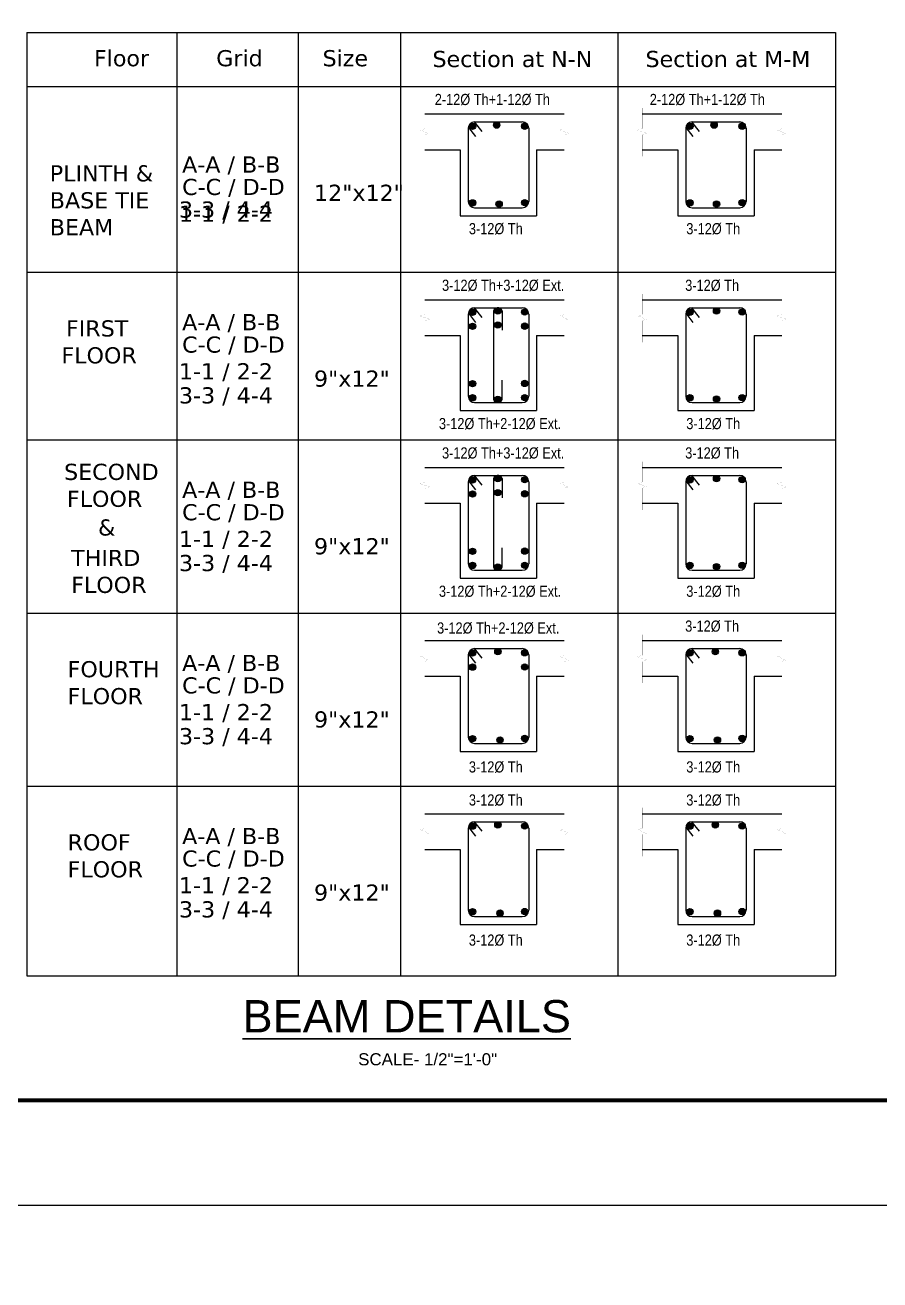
# Model space of a CAD drawing. Header units: inches. Extents: x -12071822 to 12321209, y -1222525 to 1319227.
# Drawn here: x 126747 to 127170, y 48039 to 48660 of the extents above; entities that cross this region are included whole.
import ezdxf
from ezdxf.enums import TextEntityAlignment as Align

# ---------------------------------------------------------------- set-up
doc = ezdxf.new("R2010")
doc.units = ezdxf.units.IN
doc.header["$MEASUREMENT"] = 0
for name, color, linetype, lineweight in [('BEAM LINE', 4, 'Continuous', 9), ('BORDER', 7, 'Continuous', 60), ('Dimension', 130, 'Continuous', 9), ('DIMSTR', 5, 'Continuous', 13), ('rebAar', 3, 'Continuous', 20), ('rebar', 140, 'Continuous', 13), ('TEX', 210, 'Continuous', 25), ('Window', 3, 'Continuous', 0), ('Windows', 151, 'Continuous', 15)]:
    doc.layers.add(name, color=color, linetype=linetype, lineweight=lineweight)
doc.styles.add('dim_20', font='ARIALN.TTF')
doc.styles.get("Standard").update_dxf_attribs({"font": 'arial.ttf'})

msp = doc.modelspace()

# ---------------------------------------------------------------- hatches: boundary and pattern name
at = {"layer": 'rebar'}
h = msp.add_hatch(color=256, dxfattribs=at)
edge = h.paths.add_edge_path()
edge.add_arc((126968.7, 48609.68), 1.57, 0, 360)
h = msp.add_hatch(color=256, dxfattribs=at)
edge = h.paths.add_edge_path()
edge.add_arc((126980.64, 48610.3), 1.57, 0, 360)
h = msp.add_hatch(color=256, dxfattribs=at)
edge = h.paths.add_edge_path()
edge.add_arc((126994.52, 48609.75), 1.57, 0, 360)
h = msp.add_hatch(color=256, dxfattribs=at)
edge = h.paths.add_edge_path()
edge.add_arc((127076.39, 48609.68), 1.57, 0, 360)
h = msp.add_hatch(color=256, dxfattribs=at)
edge = h.paths.add_edge_path()
edge.add_arc((127088.34, 48610.3), 1.57, 0, 360)
h = msp.add_hatch(color=256, dxfattribs=at)
edge = h.paths.add_edge_path()
edge.add_arc((127102.22, 48609.75), 1.57, 0, 360)
h = msp.add_hatch(color=256, dxfattribs=at)
edge = h.paths.add_edge_path()
edge.add_arc((126968.7, 48571.79), 1.57, 0, 360)
h = msp.add_hatch(color=256, dxfattribs=at)
edge = h.paths.add_edge_path()
edge.add_arc((126981.85, 48571.21), 1.57, 0, 360)
h = msp.add_hatch(color=256, dxfattribs=at)
edge = h.paths.add_edge_path()
edge.add_arc((126994.52, 48571.87), 1.57, 0, 360)
h = msp.add_hatch(color=256, dxfattribs=at)
edge = h.paths.add_edge_path()
edge.add_arc((127076.39, 48571.79), 1.57, 0, 360)
h = msp.add_hatch(color=256, dxfattribs=at)
edge = h.paths.add_edge_path()
edge.add_arc((127089.54, 48571.21), 1.57, 0, 360)
h = msp.add_hatch(color=256, dxfattribs=at)
edge = h.paths.add_edge_path()
edge.add_arc((127102.22, 48571.87), 1.57, 0, 360)
h = msp.add_hatch(color=256, dxfattribs=at)
edge = h.paths.add_edge_path()
edge.add_arc((126968.7, 48517.67), 1.57, 0, 360)
h = msp.add_hatch(color=256, dxfattribs=at)
edge = h.paths.add_edge_path()
edge.add_arc((126981.23, 48518.3), 1.57, 0, 360)
h = msp.add_hatch(color=256, dxfattribs=at)
edge = h.paths.add_edge_path()
edge.add_arc((126981.23, 48518.3), 1.57, 0, 360)
h = msp.add_hatch(color=256, dxfattribs=at)
edge = h.paths.add_edge_path()
edge.add_arc((126994.52, 48517.75), 1.57, 0, 360)
h = msp.add_hatch(color=256, dxfattribs=at)
edge = h.paths.add_edge_path()
edge.add_arc((127076.39, 48517.67), 1.57, 0, 360)
h = msp.add_hatch(color=256, dxfattribs=at)
edge = h.paths.add_edge_path()
edge.add_arc((127089.54, 48518.29), 1.57, 0, 360)
h = msp.add_hatch(color=256, dxfattribs=at)
edge = h.paths.add_edge_path()
edge.add_arc((127102.22, 48517.75), 1.57, 0, 360)
h = msp.add_hatch(color=256, dxfattribs=at)
edge = h.paths.add_edge_path()
edge.add_arc((126968.7, 48510.67), 1.57, 0, 360)
h = msp.add_hatch(color=256, dxfattribs=at)
edge = h.paths.add_edge_path()
edge.add_arc((126981.23, 48511.3), 1.57, 0, 360)
h = msp.add_hatch(color=256, dxfattribs=at)
edge = h.paths.add_edge_path()
edge.add_arc((126994.52, 48510.75), 1.57, 0, 360)
h = msp.add_hatch(color=256, dxfattribs=at)
edge = h.paths.add_edge_path()
edge.add_arc((126968.7, 48482.29), 1.57, 0, 360)
h = msp.add_hatch(color=256, dxfattribs=at)
edge = h.paths.add_edge_path()
edge.add_arc((126994.52, 48482.37), 1.57, 0, 360)
h = msp.add_hatch(color=256, dxfattribs=at)
edge = h.paths.add_edge_path()
edge.add_arc((126968.7, 48475.29), 1.57, 0, 360)
h = msp.add_hatch(color=256, dxfattribs=at)
edge = h.paths.add_edge_path()
edge.add_arc((126994.52, 48475.37), 1.57, 0, 360)
h = msp.add_hatch(color=256, dxfattribs=at)
edge = h.paths.add_edge_path()
edge.add_arc((127076.39, 48475.29), 1.57, 0, 360)
h = msp.add_hatch(color=256, dxfattribs=at)
edge = h.paths.add_edge_path()
edge.add_arc((127102.22, 48475.37), 1.57, 0, 360)
h = msp.add_hatch(color=256, dxfattribs=at)
edge = h.paths.add_edge_path()
edge.add_arc((126981.23, 48474.47), 1.57, 0, 360)
h = msp.add_hatch(color=256, dxfattribs=at)
edge = h.paths.add_edge_path()
edge.add_arc((126981.23, 48474.47), 1.57, 0, 360)
h = msp.add_hatch(color=256, dxfattribs=at)
edge = h.paths.add_edge_path()
edge.add_arc((127089.54, 48474.71), 1.57, 0, 360)
h = msp.add_hatch(color=256, dxfattribs=at)
edge = h.paths.add_edge_path()
edge.add_arc((126968.7, 48434.67), 1.57, 0, 360)
h = msp.add_hatch(color=256, dxfattribs=at)
edge = h.paths.add_edge_path()
edge.add_arc((126981.23, 48435.3), 1.57, 0, 360)
h = msp.add_hatch(color=256, dxfattribs=at)
edge = h.paths.add_edge_path()
edge.add_arc((126981.23, 48435.3), 1.57, 0, 360)
h = msp.add_hatch(color=256, dxfattribs=at)
edge = h.paths.add_edge_path()
edge.add_arc((126994.52, 48434.75), 1.57, 0, 360)
h = msp.add_hatch(color=256, dxfattribs=at)
edge = h.paths.add_edge_path()
edge.add_arc((127076.39, 48434.67), 1.57, 0, 360)
h = msp.add_hatch(color=256, dxfattribs=at)
edge = h.paths.add_edge_path()
edge.add_arc((127089.54, 48435.29), 1.57, 0, 360)
h = msp.add_hatch(color=256, dxfattribs=at)
edge = h.paths.add_edge_path()
edge.add_arc((127102.22, 48434.75), 1.57, 0, 360)
h = msp.add_hatch(color=256, dxfattribs=at)
edge = h.paths.add_edge_path()
edge.add_arc((126968.7, 48427.67), 1.57, 0, 360)
h = msp.add_hatch(color=256, dxfattribs=at)
edge = h.paths.add_edge_path()
edge.add_arc((126981.23, 48428.3), 1.57, 0, 360)
h = msp.add_hatch(color=256, dxfattribs=at)
edge = h.paths.add_edge_path()
edge.add_arc((126994.52, 48427.75), 1.57, 0, 360)
h = msp.add_hatch(color=256, dxfattribs=at)
edge = h.paths.add_edge_path()
edge.add_arc((126968.7, 48399.29), 1.57, 0, 360)
h = msp.add_hatch(color=256, dxfattribs=at)
edge = h.paths.add_edge_path()
edge.add_arc((126994.52, 48399.37), 1.57, 0, 360)
h = msp.add_hatch(color=256, dxfattribs=at)
edge = h.paths.add_edge_path()
edge.add_arc((126968.7, 48392.29), 1.57, 0, 360)
h = msp.add_hatch(color=256, dxfattribs=at)
edge = h.paths.add_edge_path()
edge.add_arc((126981.23, 48391.47), 1.57, 0, 360)
h = msp.add_hatch(color=256, dxfattribs=at)
edge = h.paths.add_edge_path()
edge.add_arc((126981.23, 48391.47), 1.57, 0, 360)
h = msp.add_hatch(color=256, dxfattribs=at)
edge = h.paths.add_edge_path()
edge.add_arc((126994.52, 48392.37), 1.57, 0, 360)
h = msp.add_hatch(color=256, dxfattribs=at)
edge = h.paths.add_edge_path()
edge.add_arc((127076.39, 48392.29), 1.57, 0, 360)
h = msp.add_hatch(color=256, dxfattribs=at)
edge = h.paths.add_edge_path()
edge.add_arc((127089.54, 48391.71), 1.57, 0, 360)
h = msp.add_hatch(color=256, dxfattribs=at)
edge = h.paths.add_edge_path()
edge.add_arc((127102.22, 48392.37), 1.57, 0, 360)
h = msp.add_hatch(color=256, dxfattribs=at)
edge = h.paths.add_edge_path()
edge.add_arc((126968.7, 48348.94), 1.57, 0, 360)
h = msp.add_hatch(color=256, dxfattribs=at)
edge = h.paths.add_edge_path()
edge.add_arc((126981.23, 48349.57), 1.57, 0, 360)
h = msp.add_hatch(color=256, dxfattribs=at)
edge = h.paths.add_edge_path()
edge.add_arc((126994.52, 48349.02), 1.57, 0, 360)
h = msp.add_hatch(color=256, dxfattribs=at)
edge = h.paths.add_edge_path()
edge.add_arc((127076.39, 48348.94), 1.57, 0, 360)
h = msp.add_hatch(color=256, dxfattribs=at)
edge = h.paths.add_edge_path()
edge.add_arc((127088.93, 48349.57), 1.57, 0, 360)
h = msp.add_hatch(color=256, dxfattribs=at)
edge = h.paths.add_edge_path()
edge.add_arc((127102.22, 48349.02), 1.57, 0, 360)
h = msp.add_hatch(color=256, dxfattribs=at)
edge = h.paths.add_edge_path()
edge.add_arc((126968.7, 48341.94), 1.57, 0, 360)
h = msp.add_hatch(color=256, dxfattribs=at)
edge = h.paths.add_edge_path()
edge.add_arc((126994.52, 48342.02), 1.57, 0, 360)
h = msp.add_hatch(color=256, dxfattribs=at)
edge = h.paths.add_edge_path()
edge.add_arc((126968.7, 48306.56), 1.57, 0, 360)
h = msp.add_hatch(color=256, dxfattribs=at)
edge = h.paths.add_edge_path()
edge.add_arc((126982.29, 48305.88), 1.57, 0, 360)
h = msp.add_hatch(color=256, dxfattribs=at)
edge = h.paths.add_edge_path()
edge.add_arc((126994.52, 48306.64), 1.57, 0, 360)
h = msp.add_hatch(color=256, dxfattribs=at)
edge = h.paths.add_edge_path()
edge.add_arc((127076.39, 48306.56), 1.57, 0, 360)
h = msp.add_hatch(color=256, dxfattribs=at)
edge = h.paths.add_edge_path()
edge.add_arc((127089.99, 48305.88), 1.57, 0, 360)
h = msp.add_hatch(color=256, dxfattribs=at)
edge = h.paths.add_edge_path()
edge.add_arc((127102.22, 48306.64), 1.57, 0, 360)
h = msp.add_hatch(color=256, dxfattribs=at)
edge = h.paths.add_edge_path()
edge.add_arc((126981.23, 48263.84), 1.57, 0, 360)
h = msp.add_hatch(color=256, dxfattribs=at)
edge = h.paths.add_edge_path()
edge.add_arc((127088.93, 48263.84), 1.57, 0, 360)
h = msp.add_hatch(color=256, dxfattribs=at)
edge = h.paths.add_edge_path()
edge.add_arc((126968.7, 48263.21), 1.57, 0, 360)
h = msp.add_hatch(color=256, dxfattribs=at)
edge = h.paths.add_edge_path()
edge.add_arc((126994.52, 48263.29), 1.57, 0, 360)
h = msp.add_hatch(color=256, dxfattribs=at)
edge = h.paths.add_edge_path()
edge.add_arc((127076.39, 48263.21), 1.57, 0, 360)
h = msp.add_hatch(color=256, dxfattribs=at)
edge = h.paths.add_edge_path()
edge.add_arc((127102.22, 48263.29), 1.57, 0, 360)
h = msp.add_hatch(color=256, dxfattribs=at)
edge = h.paths.add_edge_path()
edge.add_arc((126968.7, 48220.83), 1.57, 0, 360)
h = msp.add_hatch(color=256, dxfattribs=at)
edge = h.paths.add_edge_path()
edge.add_arc((126994.52, 48220.91), 1.57, 0, 360)
h = msp.add_hatch(color=256, dxfattribs=at)
edge = h.paths.add_edge_path()
edge.add_arc((127076.39, 48220.83), 1.57, 0, 360)
h = msp.add_hatch(color=256, dxfattribs=at)
edge = h.paths.add_edge_path()
edge.add_arc((127102.22, 48220.91), 1.57, 0, 360)
h = msp.add_hatch(color=256, dxfattribs=at)
edge = h.paths.add_edge_path()
edge.add_arc((126982.29, 48220.15), 1.57, 0, 360)
h = msp.add_hatch(color=256, dxfattribs=at)
edge = h.paths.add_edge_path()
edge.add_arc((127089.99, 48220.15), 1.57, 0, 360)

# ---------------------------------------------------------------- linework, layer by layer
for points in [[(126945.02, 48618.75, 0.0315, 0.0315, 0), (126945.02, 48608.57, 0.0315, 0.0315, 0), (126942.86, 48607.78, 0.0315, 0.0315, 0), (126947.18, 48606.21, 0.0315, 0.0315, 0), (126945.02, 48605.42, 0.0315, 0.0315, 0), (126945.02, 48594.79, 0, 0, 0)], [(127014.14, 48618.75, 0.0315, 0.0315, 0), (127014.14, 48608.57, 0.0315, 0.0315, 0), (127011.98, 48607.78, 0.0315, 0.0315, 0), (127016.31, 48606.21, 0.0315, 0.0315, 0), (127014.14, 48605.42, 0.0315, 0.0315, 0), (127014.14, 48594.79, 0, 0, 0)], [(127052.71, 48618.75, 0.0315, 0.0315, 0), (127052.71, 48608.57, 0.0315, 0.0315, 0), (127050.55, 48607.78, 0.0315, 0.0315, 0), (127054.88, 48606.21, 0.0315, 0.0315, 0), (127052.71, 48605.42, 0.0315, 0.0315, 0), (127052.71, 48594.79, 0, 0, 0)], [(127121.84, 48618.75, 0.0315, 0.0315, 0), (127121.84, 48608.57, 0.0315, 0.0315, 0), (127119.68, 48607.78, 0.0315, 0.0315, 0), (127124, 48606.21, 0.0315, 0.0315, 0), (127121.84, 48605.42, 0.0315, 0.0315, 0), (127121.84, 48594.79, 0, 0, 0)], [(126945.02, 48526.74, 0.0315, 0.0315, 0), (126945.02, 48516.57, 0.0315, 0.0315, 0), (126942.86, 48515.78, 0.0315, 0.0315, 0), (126947.18, 48514.21, 0.0315, 0.0315, 0), (126945.02, 48513.42, 0.0315, 0.0315, 0), (126945.02, 48502.79, 0, 0, 0)], [(127014.14, 48526.74, 0.0315, 0.0315, 0), (127014.14, 48516.57, 0.0315, 0.0315, 0), (127011.98, 48515.78, 0.0315, 0.0315, 0), (127016.31, 48514.21, 0.0315, 0.0315, 0), (127014.14, 48513.42, 0.0315, 0.0315, 0), (127014.14, 48502.79, 0, 0, 0)], [(127052.71, 48526.74, 0.0315, 0.0315, 0), (127052.71, 48516.57, 0.0315, 0.0315, 0), (127050.55, 48515.78, 0.0315, 0.0315, 0), (127054.88, 48514.21, 0.0315, 0.0315, 0), (127052.71, 48513.42, 0.0315, 0.0315, 0), (127052.71, 48502.79, 0, 0, 0)], [(127121.84, 48526.74, 0.0315, 0.0315, 0), (127121.84, 48516.57, 0.0315, 0.0315, 0), (127119.68, 48515.78, 0.0315, 0.0315, 0), (127124, 48514.21, 0.0315, 0.0315, 0), (127121.84, 48513.42, 0.0315, 0.0315, 0), (127121.84, 48502.79, 0, 0, 0)], [(126945.02, 48443.74, 0.0315, 0.0315, 0), (126945.02, 48433.57, 0.0315, 0.0315, 0), (126942.86, 48432.78, 0.0315, 0.0315, 0), (126947.18, 48431.21, 0.0315, 0.0315, 0), (126945.02, 48430.42, 0.0315, 0.0315, 0), (126945.02, 48419.79, 0, 0, 0)], [(127014.14, 48443.74, 0.0315, 0.0315, 0), (127014.14, 48433.57, 0.0315, 0.0315, 0), (127011.98, 48432.78, 0.0315, 0.0315, 0), (127016.31, 48431.21, 0.0315, 0.0315, 0), (127014.14, 48430.42, 0.0315, 0.0315, 0), (127014.14, 48419.79, 0, 0, 0)], [(127052.71, 48443.74, 0.0315, 0.0315, 0), (127052.71, 48433.57, 0.0315, 0.0315, 0), (127050.55, 48432.78, 0.0315, 0.0315, 0), (127054.88, 48431.21, 0.0315, 0.0315, 0), (127052.71, 48430.42, 0.0315, 0.0315, 0), (127052.71, 48419.79, 0, 0, 0)], [(127121.84, 48443.74, 0.0315, 0.0315, 0), (127121.84, 48433.57, 0.0315, 0.0315, 0), (127119.68, 48432.78, 0.0315, 0.0315, 0), (127124, 48431.21, 0.0315, 0.0315, 0), (127121.84, 48430.42, 0.0315, 0.0315, 0), (127121.84, 48419.79, 0, 0, 0)], [(126945.02, 48358.01, 0.0315, 0.0315, 0), (126945.02, 48347.84, 0.0315, 0.0315, 0), (126942.86, 48347.05, 0.0315, 0.0315, 0), (126947.18, 48345.48, 0.0315, 0.0315, 0), (126945.02, 48344.69, 0.0315, 0.0315, 0), (126945.02, 48334.06, 0, 0, 0)], [(127014.14, 48358.01, 0.0315, 0.0315, 0), (127014.14, 48347.84, 0.0315, 0.0315, 0), (127011.98, 48347.05, 0.0315, 0.0315, 0), (127016.31, 48345.48, 0.0315, 0.0315, 0), (127014.14, 48344.69, 0.0315, 0.0315, 0), (127014.14, 48334.06, 0, 0, 0)], [(127052.71, 48358.01, 0.0315, 0.0315, 0), (127052.71, 48347.84, 0.0315, 0.0315, 0), (127050.55, 48347.05, 0.0315, 0.0315, 0), (127054.88, 48345.48, 0.0315, 0.0315, 0), (127052.71, 48344.69, 0.0315, 0.0315, 0), (127052.71, 48334.06, 0, 0, 0)], [(127121.84, 48358.01, 0.0315, 0.0315, 0), (127121.84, 48347.84, 0.0315, 0.0315, 0), (127119.68, 48347.05, 0.0315, 0.0315, 0), (127124, 48345.48, 0.0315, 0.0315, 0), (127121.84, 48344.69, 0.0315, 0.0315, 0), (127121.84, 48334.06, 0, 0, 0)], [(126945.02, 48272.28, 0.0315, 0.0315, 0), (126945.02, 48262.11, 0.0315, 0.0315, 0), (126942.86, 48261.32, 0.0315, 0.0315, 0), (126947.18, 48259.75, 0.0315, 0.0315, 0), (126945.02, 48258.96, 0.0315, 0.0315, 0), (126945.02, 48248.33, 0, 0, 0)], [(127014.14, 48272.28, 0.0315, 0.0315, 0), (127014.14, 48262.11, 0.0315, 0.0315, 0), (127011.98, 48261.32, 0.0315, 0.0315, 0), (127016.31, 48259.75, 0.0315, 0.0315, 0), (127014.14, 48258.96, 0.0315, 0.0315, 0), (127014.14, 48248.33, 0, 0, 0)], [(127052.71, 48272.28, 0.0315, 0.0315, 0), (127052.71, 48262.11, 0.0315, 0.0315, 0), (127050.55, 48261.32, 0.0315, 0.0315, 0), (127054.88, 48259.75, 0.0315, 0.0315, 0), (127052.71, 48258.96, 0.0315, 0.0315, 0), (127052.71, 48248.33, 0, 0, 0)], [(127121.84, 48272.28, 0.0315, 0.0315, 0), (127121.84, 48262.11, 0.0315, 0.0315, 0), (127119.68, 48261.32, 0.0315, 0.0315, 0), (127124, 48259.75, 0.0315, 0.0315, 0), (127121.84, 48258.96, 0.0315, 0.0315, 0), (127121.84, 48248.33, 0, 0, 0)]]:
    msp.add_lwpolyline(points, format="xyseb")
at = {"layer": 'BEAM LINE'}
for p, q in [((126945.02, 48615.81), (127014.14, 48615.81)), ((127052.71, 48615.81), (127121.84, 48615.81)), ((126945.02, 48598.13), (126962.63, 48598.13)), ((126962.63, 48598.13), (126962.63, 48565.44)), ((127000.43, 48598.13), (127000.43, 48565.44)), ((127000.43, 48598.13), (127014.14, 48598.13)), ((127052.71, 48598.13), (127070.33, 48598.13)), ((127070.33, 48598.13), (127070.33, 48565.44)), ((127108.13, 48598.13), (127108.13, 48565.44)), ((127108.13, 48598.13), (127121.84, 48598.13)), ((126962.63, 48565.44), (127000.43, 48565.44)), ((127070.33, 48565.44), (127108.13, 48565.44)), ((126945.02, 48523.81), (127014.14, 48523.81)), ((127052.71, 48523.81), (127121.84, 48523.81)), ((126945.02, 48506.12), (126962.63, 48506.12)), ((126962.63, 48506.12), (126962.63, 48468.94)), ((127000.43, 48506.12), (127000.43, 48468.94)), ((127000.43, 48506.12), (127014.14, 48506.12)), ((127052.71, 48506.12), (127070.33, 48506.12)), ((127070.33, 48506.12), (127070.33, 48468.94)), ((127108.13, 48506.12), (127108.13, 48468.94)), ((127108.13, 48506.12), (127121.84, 48506.12)), ((126962.63, 48468.94), (127000.43, 48468.94)), ((127070.33, 48468.94), (127108.13, 48468.94)), ((126945.02, 48440.81), (127014.14, 48440.81)), ((127052.71, 48440.81), (127121.84, 48440.81)), ((126945.02, 48423.12), (126962.63, 48423.12)), ((126962.63, 48423.12), (126962.63, 48385.94)), ((127000.43, 48423.12), (127000.43, 48385.94)), ((127000.43, 48423.12), (127014.14, 48423.12)), ((127052.71, 48423.12), (127070.33, 48423.12)), ((127070.33, 48423.12), (127070.33, 48385.94)), ((127108.13, 48423.12), (127108.13, 48385.94)), ((127108.13, 48423.12), (127121.84, 48423.12)), ((126962.63, 48385.94), (127000.43, 48385.94)), ((127070.33, 48385.94), (127108.13, 48385.94)), ((126945.02, 48355.08), (127014.14, 48355.08)), ((127052.71, 48355.08), (127121.84, 48355.08)), ((126945.02, 48337.39), (126962.63, 48337.39)), ((126962.63, 48337.39), (126962.63, 48300.21)), ((127000.43, 48337.39), (127000.43, 48300.21)), ((127000.43, 48337.39), (127014.14, 48337.39)), ((127052.71, 48337.39), (127070.33, 48337.39)), ((127070.33, 48337.39), (127070.33, 48300.21)), ((127108.13, 48337.39), (127108.13, 48300.21)), ((127108.13, 48337.39), (127121.84, 48337.39)), ((126962.63, 48300.21), (127000.43, 48300.21)), ((127070.33, 48300.21), (127108.13, 48300.21)), ((126945.02, 48269.35), (127014.14, 48269.35)), ((127052.71, 48269.35), (127121.84, 48269.35)), ((126945.02, 48251.66), (126962.63, 48251.66)), ((126962.63, 48251.66), (126962.63, 48214.48)), ((127000.43, 48251.66), (127000.43, 48214.48)), ((127000.43, 48251.66), (127014.14, 48251.66)), ((127052.71, 48251.66), (127070.33, 48251.66)), ((127070.33, 48251.66), (127070.33, 48214.48)), ((127108.13, 48251.66), (127108.13, 48214.48)), ((127108.13, 48251.66), (127121.84, 48251.66)), ((126962.63, 48214.48), (127000.43, 48214.48)), ((127070.33, 48214.48), (127108.13, 48214.48))]:
    msp.add_line(p, q, dxfattribs=at)
at = {"layer": 'BORDER'}
msp.add_lwpolyline([(127480.18, 50218.25), (127480.18, 48127.4), (124417.35, 48127.4), (124417.35, 50218.25)], close=True, dxfattribs=at)
at = {"layer": 'Dimension'}
for p, q in [((126747.86, 48656.12), (126747.86, 48629.44)), ((126747.86, 48656.12), (127148.4, 48656.12)), ((126822.19, 48656.12), (126822.19, 48629.44)), ((126882.3, 48656.12), (126882.3, 48629.44)), ((126933.01, 48656.12), (126933.01, 48189.02)), ((127040.71, 48656.12), (127040.71, 48189.02)), ((127148.4, 48656.12), (127148.4, 48189.02)), ((126822.19, 48643.4), (126822.19, 48533.72)), ((126747.86, 48629.44), (126747.86, 48519.75)), ((126747.86, 48629.44), (127148.4, 48629.44)), ((126747.86, 48629.44), (127148.4, 48629.44)), ((126747.86, 48629.44), (127148.4, 48629.44)), ((126882.3, 48629.44), (126882.3, 48519.75)), ((126822.19, 48551.4), (126822.19, 48441.71)), ((126747.86, 48537.43), (127148.4, 48537.43)), ((126747.86, 48537.43), (126747.86, 48427.75)), ((126747.86, 48537.43), (127148.4, 48537.43)), ((126747.86, 48537.43), (127148.4, 48537.43)), ((126882.3, 48537.43), (126882.3, 48427.75)), ((126822.19, 48468.4), (126822.19, 48358.72)), ((126747.86, 48454.43), (127148.4, 48454.43)), ((126747.86, 48454.43), (127148.4, 48454.43)), ((126747.86, 48454.43), (126747.86, 48344.75)), ((126747.86, 48454.43), (127148.4, 48454.43)), ((126747.86, 48454.43), (127148.4, 48454.43)), ((126882.3, 48454.43), (126882.3, 48344.75)), ((126822.19, 48382.67), (126822.19, 48272.98)), ((126747.86, 48368.7), (127148.4, 48368.7)), ((126747.86, 48368.7), (127148.4, 48368.7)), ((126747.86, 48368.7), (127148.4, 48368.7)), ((126747.86, 48368.7), (126747.86, 48259.02)), ((126747.86, 48368.7), (127148.4, 48368.7)), ((126747.86, 48368.7), (127148.4, 48368.7)), ((126882.3, 48368.7), (126882.3, 48259.02)), ((126933.01, 48368.7), (126933.01, 48189.02)), ((127040.71, 48368.7), (127040.71, 48189.02)), ((127148.4, 48368.7), (127148.4, 48189.02)), ((126747.86, 48282.97), (127148.4, 48282.97)), ((126747.86, 48282.97), (127148.4, 48282.97)), ((126747.86, 48282.97), (127148.4, 48282.97)), ((126747.86, 48282.97), (126747.86, 48189.02)), ((126747.86, 48282.97), (127148.4, 48282.97)), ((126747.86, 48282.97), (127148.4, 48282.97)), ((126822.19, 48282.97), (126822.19, 48189.02)), ((126882.3, 48282.97), (126882.3, 48189.02)), ((126747.86, 48189.02), (127148.4, 48189.02))]:
    msp.add_line(p, q, dxfattribs=at)
at = {"layer": 'rebAar', "ltscale": 0.25}
for p, q in [((126966.57, 48608.72), (126966.57, 48572.53)), ((126966.6, 48609.14), (126970.19, 48604.64)), ((126969.44, 48611.86), (126973.22, 48607.11)), ((126969.72, 48611.87), (126993.34, 48611.87)), ((126996.49, 48608.72), (126996.49, 48572.53)), ((127074.27, 48608.72), (127074.27, 48572.53)), ((127074.3, 48609.14), (127077.88, 48604.64)), ((127077.13, 48611.86), (127080.91, 48607.11)), ((127077.42, 48611.87), (127101.04, 48611.87)), ((127104.19, 48608.72), (127104.19, 48572.53)), ((126969.72, 48569.38), (126993.34, 48569.38)), ((127077.42, 48569.38), (127101.04, 48569.38)), ((126966.57, 48516.72), (126966.57, 48476.03)), ((126966.6, 48517.14), (126970.19, 48512.64)), ((126969.44, 48519.86), (126973.22, 48515.11)), ((126969.72, 48519.87), (126993.34, 48519.87)), ((126979.11, 48517.35), (126979.11, 48475.42)), ((126983.43, 48518.3), (126983.43, 48508.81)), ((126996.49, 48516.72), (126996.49, 48476.03)), ((127074.27, 48516.72), (127074.27, 48476.03)), ((127074.3, 48517.14), (127077.88, 48512.64)), ((127077.13, 48519.86), (127080.91, 48515.11)), ((127077.42, 48519.87), (127101.04, 48519.87)), ((127104.19, 48516.72), (127104.19, 48476.03)), ((126983.43, 48474.47), (126983.43, 48483.97)), ((126969.72, 48472.88), (126993.34, 48472.88)), ((127077.42, 48472.88), (127101.04, 48472.88)), ((126966.57, 48433.72), (126966.57, 48393.03)), ((126966.6, 48434.14), (126970.19, 48429.64)), ((126969.44, 48436.86), (126973.22, 48432.11)), ((126969.72, 48436.87), (126993.34, 48436.87)), ((126979.11, 48434.35), (126979.11, 48392.42)), ((126983.43, 48435.3), (126983.43, 48425.81)), ((126996.49, 48433.72), (126996.49, 48393.03)), ((127074.27, 48433.72), (127074.27, 48393.03)), ((127074.3, 48434.14), (127077.88, 48429.64)), ((127077.13, 48436.86), (127080.91, 48432.11)), ((127077.42, 48436.87), (127101.04, 48436.87)), ((127104.19, 48433.72), (127104.19, 48393.03)), ((126983.43, 48391.47), (126983.43, 48400.97)), ((126969.72, 48389.88), (126993.34, 48389.88)), ((127077.42, 48389.88), (127101.04, 48389.88)), ((126966.57, 48347.99), (126966.57, 48307.3)), ((126966.6, 48348.41), (126970.19, 48343.91)), ((126969.44, 48351.13), (126973.22, 48346.38)), ((126969.72, 48351.14), (126993.34, 48351.14)), ((126996.49, 48347.99), (126996.49, 48307.3)), ((127074.27, 48347.99), (127074.27, 48307.3)), ((127074.3, 48348.41), (127077.88, 48343.91)), ((127077.13, 48351.13), (127080.91, 48346.38)), ((127077.42, 48351.14), (127101.04, 48351.14)), ((127104.19, 48347.99), (127104.19, 48307.3)), ((126969.72, 48304.15), (126993.34, 48304.15)), ((127077.42, 48304.15), (127101.04, 48304.15)), ((126969.44, 48265.4), (126973.22, 48260.65)), ((126969.72, 48265.41), (126993.34, 48265.41)), ((127077.13, 48265.4), (127080.91, 48260.65)), ((127077.42, 48265.41), (127101.04, 48265.41)), ((126966.57, 48262.26), (126966.57, 48221.57)), ((126966.6, 48262.68), (126970.19, 48258.18)), ((126996.49, 48262.26), (126996.49, 48221.57)), ((127074.27, 48262.26), (127074.27, 48221.57)), ((127074.3, 48262.68), (127077.88, 48258.18)), ((127104.19, 48262.26), (127104.19, 48221.57)), ((126969.72, 48218.42), (126993.34, 48218.42)), ((127077.42, 48218.42), (127101.04, 48218.42))]:
    msp.add_line(p, q, dxfattribs=at)
for centre, radius, start, end in [((126969.72, 48608.72), 3.15, 90, 180), ((126993.34, 48608.72), 3.15, 0, 90), ((127077.42, 48608.72), 3.15, 90, 180), ((127101.04, 48608.72), 3.15, 0, 90), ((126969.72, 48572.53), 3.15, 180, 270), ((126993.34, 48572.53), 3.15, 270, 0), ((127077.42, 48572.53), 3.15, 180, 270), ((127101.04, 48572.53), 3.15, 270, 0), ((126969.72, 48516.72), 3.15, 90, 180), ((126981.3, 48517.68), 2.22, 16.37455, 188.47384), ((126993.34, 48516.72), 3.15, 0, 90), ((127077.42, 48516.72), 3.15, 90, 180), ((127101.04, 48516.72), 3.15, 0, 90), ((126969.72, 48476.03), 3.15, 180, 270), ((126981.3, 48475.1), 2.22, 171.52621, 343.62545), ((126993.34, 48476.03), 3.15, 270, 0), ((127077.42, 48476.03), 3.15, 180, 270), ((127101.04, 48476.03), 3.15, 270, 0), ((126969.72, 48433.72), 3.15, 90, 180), ((126981.3, 48434.68), 2.22, 16.37455, 188.47384), ((126993.34, 48433.72), 3.15, 0, 90), ((127077.42, 48433.72), 3.15, 90, 180), ((127101.04, 48433.72), 3.15, 0, 90), ((126969.72, 48393.03), 3.15, 180, 270), ((126981.3, 48392.1), 2.22, 171.52621, 343.62545), ((126993.34, 48393.03), 3.15, 270, 0), ((127077.42, 48393.03), 3.15, 180, 270), ((127101.04, 48393.03), 3.15, 270, 0), ((126969.72, 48347.99), 3.15, 90, 180), ((126993.34, 48347.99), 3.15, 0, 90), ((127077.42, 48347.99), 3.15, 90, 180), ((127101.04, 48347.99), 3.15, 0, 90), ((126969.72, 48307.3), 3.15, 180, 270), ((126993.34, 48307.3), 3.15, 270, 0), ((127077.42, 48307.3), 3.15, 180, 270), ((127101.04, 48307.3), 3.15, 270, 0), ((126969.72, 48262.26), 3.15, 90, 180), ((126993.34, 48262.26), 3.15, 0, 90), ((127077.42, 48262.26), 3.15, 90, 180), ((127101.04, 48262.26), 3.15, 0, 90), ((126969.72, 48221.57), 3.15, 180, 270), ((126993.34, 48221.57), 3.15, 270, 0), ((127077.42, 48221.57), 3.15, 180, 270), ((127101.04, 48221.57), 3.15, 270, 0)]:
    msp.add_arc(centre, radius, start, end, dxfattribs=at)
at = {"layer": 'rebar'}
for centre in [(126968.7, 48609.68), (126980.64, 48610.3), (126994.52, 48609.75), (127076.39, 48609.68), (127088.34, 48610.3), (127102.22, 48609.75), (126968.7, 48571.79), (126981.85, 48571.21), (126994.52, 48571.87), (127076.39, 48571.79), (127089.54, 48571.21), (127102.22, 48571.87), (126968.7, 48517.67), (126981.23, 48518.3), (126981.23, 48518.3), (126994.52, 48517.75), (127076.39, 48517.67), (127089.54, 48518.29), (127102.22, 48517.75), (126968.7, 48510.67), (126981.23, 48511.3), (126994.52, 48510.75), (126968.7, 48482.29), (126994.52, 48482.37), (126968.7, 48475.29), (126994.52, 48475.37), (127076.39, 48475.29), (127102.22, 48475.37), (126981.23, 48474.47), (126981.23, 48474.47), (127089.54, 48474.71), (126968.7, 48434.67), (126981.23, 48435.3), (126981.23, 48435.3), (126994.52, 48434.75), (127076.39, 48434.67), (127089.54, 48435.29), (127102.22, 48434.75), (126968.7, 48427.67), (126981.23, 48428.3), (126994.52, 48427.75), (126968.7, 48399.29), (126994.52, 48399.37), (126968.7, 48392.29), (126981.23, 48391.47), (126981.23, 48391.47), (126994.52, 48392.37), (127076.39, 48392.29), (127089.54, 48391.71), (127102.22, 48392.37), (126968.7, 48348.94), (126981.23, 48349.57), (126994.52, 48349.02), (127076.39, 48348.94), (127088.93, 48349.57), (127102.22, 48349.02), (126968.7, 48341.94), (126994.52, 48342.02), (126968.7, 48306.56), (126982.29, 48305.88), (126994.52, 48306.64), (127076.39, 48306.56), (127089.99, 48305.88), (127102.22, 48306.64), (126981.23, 48263.84), (127088.93, 48263.84), (126968.7, 48263.21), (126994.52, 48263.29), (127076.39, 48263.21), (127102.22, 48263.29), (126968.7, 48220.83), (126994.52, 48220.91), (127076.39, 48220.83), (127102.22, 48220.91), (126982.29, 48220.15), (127089.99, 48220.15)]:
    msp.add_circle(centre, 1.57, dxfattribs=at)
at = {"layer": 'Window'}
msp.add_lwpolyline([(127532.18, 50270.25), (127532.18, 48075.4), (124365.35, 48075.4), (124365.35, 50270.25)], close=True, dxfattribs=at)
at = {"layer": 'Windows'}
msp.add_circle((127888.68, 49173.51), 6257.09, dxfattribs=at)

# ---------------------------------------------------------------- texts
at = {"layer": 'DIMSTR', "style": 'dim_20'}
for s, height, p in [('2-12Ø Th+1-12Ø Th', 5.5118, (126949.97, 48620.23)), ('2-12Ø Th+1-12Ø Th', 5.5118, (127056.46, 48620.23)), ('3-12Ø Th', 5.512, (126966.87, 48556.26)), ('3-12Ø Th', 5.512, (127074.57, 48556.26)), ('3-12Ø Th+3-12Ø Ext.', 5.5118, (126953.58, 48528.23)), ('3-12Ø Th', 5.512, (127074.03, 48528.23)), ('3-12Ø Th+2-12Ø Ext.', 5.5118, (126952.03, 48459.76)), ('3-12Ø Th', 5.512, (127074.57, 48459.76)), ('3-12Ø Th+3-12Ø Ext.', 5.5118, (126953.58, 48445.23)), ('3-12Ø Th', 5.512, (127074.03, 48445.23)), ('3-12Ø Th+2-12Ø Ext.', 5.5118, (126952.03, 48376.76)), ('3-12Ø Th', 5.512, (127074.57, 48376.76)), ('3-12Ø Th', 5.512, (127074.03, 48359.5)), ('3-12Ø Th+2-12Ø Ext.', 5.5118, (126951.13, 48358.57)), ('3-12Ø Th', 5.512, (126966.87, 48289.78)), ('3-12Ø Th', 5.512, (127074.57, 48289.78)), ('3-12Ø Th', 5.512, (126966.87, 48273.42)), ('3-12Ø Th', 5.512, (127074.57, 48273.42)), ('3-12Ø Th', 5.512, (126966.87, 48204.05)), ('3-12Ø Th', 5.512, (127074.57, 48204.05))]:
    msp.add_text(s, height=height, dxfattribs=at).set_placement(p)
at = {"layer": 'TEX'}
msp.add_text('SCALE- 1/2"=1\'-0"', height=6, dxfattribs=at).set_placement((126946.44, 48147.91), align=Align.MIDDLE)
at = {"layer": 'TEX', "attachment_point": 1}
for s, insert, char_height, width in [('{\\fVerdana|b0|i0|c0|p34;\\C7;Floor}', (126781.18, 48647.43), 8, 24.623), ('{\\fVerdana|b0|i0|c0|p34;\\C7;Grid}', (126841.71, 48647.43), 8, 24.623), ('{\\fVerdana|b0|i0|c0|p34;\\C7;Size}', (126894.41, 48647.43), 8, 24.623), ('{\\fVerdana|b0|i0|c0|p34;\\C7;Section at N-N}', (126948.84, 48647.03), 8, 94.0857), ('{\\fVerdana|b0|i0|c0|p34;\\C7; Section at M-M}', (127050.87, 48647.03), 8, 94.0857), ('\\pi6.188;{\\fVerdana|b0|i0|c0|p34;\\C7;A-A / B-B}', (126818.65, 48594.79), 8, 85.5904), ('{\\fVerdana|b0|i0|c0|p34;\\C7;PLINTH & BASE TIE BEAM}', (126759.29, 48590.41), 8, 78.6872), ('\\pi6.188;{\\fVerdana|b0|i0|c0|p34;\\C7;C-C / D-D}', (126818.65, 48583.68), 8, 85.5904), ('\\pi24.75;{\\fVerdana|b0|i0|c0|p34;\\C7;12"x12"}', (126865.41, 48580.79), 8, 85.5904), ('\\pi24.7504;{\\fVerdana|b0|i0|c0|p34;\\C7;    3-3 / 4-4  }', (126784.57, 48572.49), 8, 101.3578), ('\\pi24.75;{\\fVerdana|b0|i0|c0|p34;\\C7;    1-1 / 2-2  }', (126784.57, 48570.45), 8, 101.3578), ('\\pi6.188;{\\fVerdana|b0|i0|c0|p34;\\C7;A-A / B-B}', (126818.65, 48516.75), 8, 85.5904), ('\\pi19.71;{\\fVerdana|b0|i0|c0|p34;\\C7;FIRST \\P\\pi0;     FLOOR}', (126747.62, 48513.65), 8, 85.5904), ('\\pi6.188;{\\fVerdana|b0|i0|c0|p34;\\C7;C-C / D-D}', (126818.65, 48505.64), 8, 85.5904), ('\\pi24.75;{\\fVerdana|b0|i0|c0|p34;\\C7;    1-1 / 2-2  }', (126784.57, 48492.42), 8, 101.3578), ('\\pi24.75;{\\fVerdana|b0|i0|c0|p34;\\C7;9"x12"}', (126865.41, 48488.79), 8, 85.5904), ('\\pi24.7504;{\\fVerdana|b0|i0|c0|p34;\\C7;    3-3 / 4-4  }', (126784.57, 48480.49), 8, 101.3578), ('\\pi19.71;{\\fVerdana|b0|i0|c0|p34;\\C7; SECOND\\P\\pi24.6;FLOOR}', (126743.17, 48442.62), 8, 85.5904), ('\\pi6.188;{\\fVerdana|b0|i0|c0|p34;\\C7;A-A / B-B}', (126818.65, 48433.75), 8, 85.5904), ('\\pi6.188;{\\fVerdana|b0|i0|c0|p34;\\C7;C-C / D-D}', (126818.65, 48422.64), 8, 85.5904), ('\\pi24.6;{\\fVerdana|b0|i0|c0|p34;\\C7;&}', (126758.59, 48415.08), 8, 85.5904), ('\\pi24.75;{\\fVerdana|b0|i0|c0|p34;\\C7;    1-1 / 2-2  }', (126784.57, 48409.42), 8, 101.3578), ('\\pi24.75;{\\fVerdana|b0|i0|c0|p34;\\C7;9"x12"}', (126865.41, 48405.79), 8, 85.5904), ('\\pi24.6;{\\fVerdana|b0|i0|c0|p34;\\C7;THIRD\\PFLOOR}', (126745.29, 48400.01), 8, 85.5904), ('\\pi24.7504;{\\fVerdana|b0|i0|c0|p34;\\C7;    3-3 / 4-4  }', (126784.57, 48397.49), 8, 101.3578), ('\\pi6.188;{\\fVerdana|b0|i0|c0|p34;\\C7;A-A / B-B}', (126818.65, 48348.02), 8, 85.5904), ('\\pi24.6;{\\fVerdana|b0|i0|c0|p34;\\C7;FOURTH\\PFLOOR}', (126743.52, 48344.92), 8, 85.5904), ('\\pi6.188;{\\fVerdana|b0|i0|c0|p34;\\C7;C-C / D-D}', (126818.65, 48336.91), 8, 85.5904), ('\\pi24.75;{\\fVerdana|b0|i0|c0|p34;\\C7;    1-1 / 2-2  }', (126784.57, 48323.68), 8, 101.3578), ('\\pi24.75;{\\fVerdana|b0|i0|c0|p34;\\C7;9"x12"}', (126865.41, 48320.05), 8, 85.5904), ('\\pi24.7504;{\\fVerdana|b0|i0|c0|p34;\\C7;    3-3 / 4-4  }', (126784.57, 48311.76), 8, 101.3578), ('\\pi24.6;{\\fVerdana|b0|i0|c0|p34;\\C7;ROOF\\PFLOOR}', (126743.52, 48259.19), 8, 85.5904), ('\\pi6.188;{\\fVerdana|b0|i0|c0|p34;\\C7;A-A / B-B}', (126818.65, 48262.29), 8, 85.5904), ('\\pi6.188;{\\fVerdana|b0|i0|c0|p34;\\C7;C-C / D-D}', (126818.65, 48251.18), 8, 85.5904), ('\\pi24.75;{\\fVerdana|b0|i0|c0|p34;\\C7;    1-1 / 2-2  }', (126784.57, 48237.95), 8, 101.3578), ('\\pi24.75;{\\fVerdana|b0|i0|c0|p34;\\C7;9"x12"}', (126865.41, 48234.32), 8, 85.5904), ('\\pi24.7504;{\\fVerdana|b0|i0|c0|p34;\\C7;    3-3 / 4-4  }', (126784.57, 48226.02), 8, 101.3578), ('{\\LBEAM DETAILS}', (126854.74, 48177.1), 16, 335.8791)]:
    msp.add_mtext(s, dxfattribs=dict(at, insert=insert, char_height=char_height, width=width))

doc.saveas('drawing.dxf')
